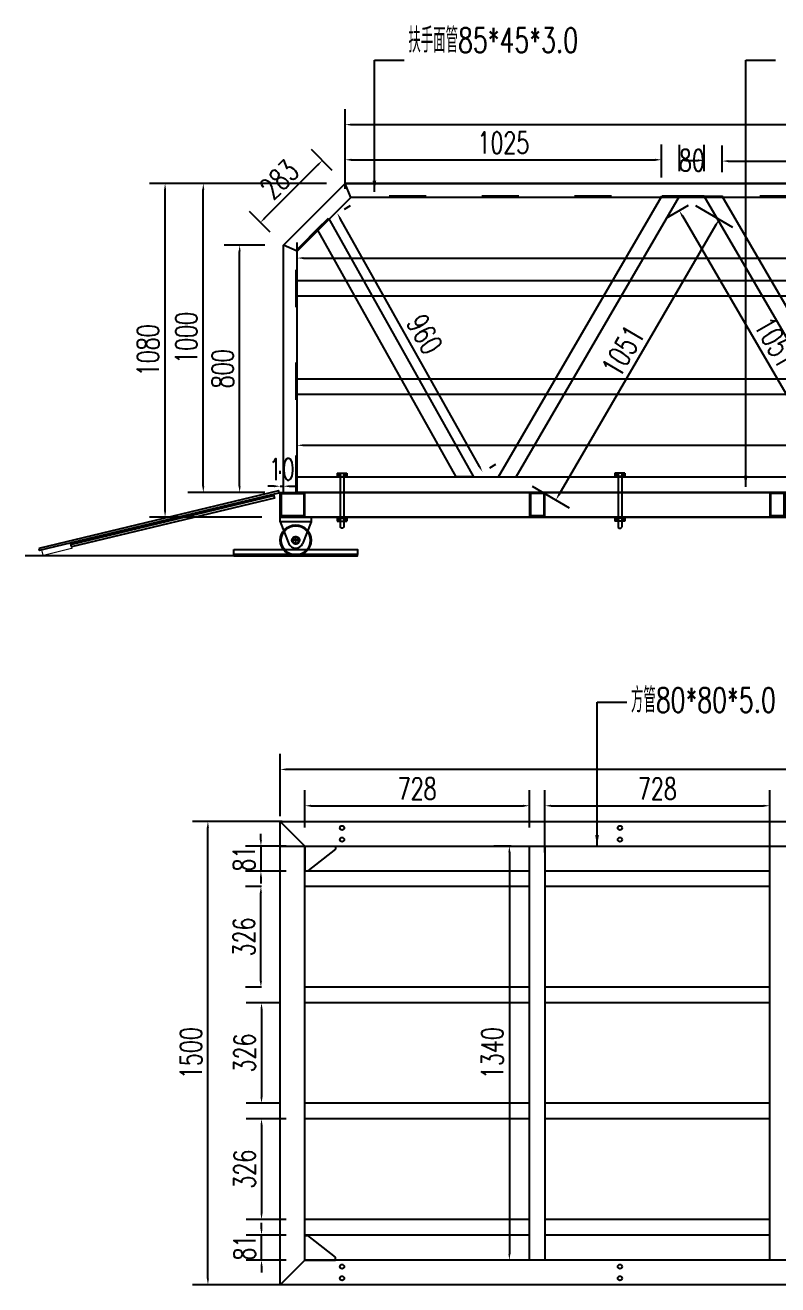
# Model space of a CAD drawing. Header units: millimetres. Extents: x -1612139 to -1305911, y 1242553 to 1536160.
# Drawn here: x -1552195 to -1549757, y 1244720 to 1248797 of the extents above; entities that cross this region are included whole.
import ezdxf

# ---------------------------------------------------------------- set-up
doc = ezdxf.new("R2010")
doc.units = ezdxf.units.MM
doc.header["$LTSCALE"] = 10
doc.linetypes.add('ACAD_ISO03W100', pattern=[30, 12, -18])
doc.linetypes.add('CENTER2', pattern=[28.575, 19.05, -3.175, 3.175, -3.175])
doc.layers.get('0').update_dxf_attribs({"linetype": 'CONTINUOUS'})
doc.layers.get('DEFPOINTS').update_dxf_attribs({"linetype": 'CONTINUOUS'})
doc.styles.add('AIRAL', font='arial.ttf')
doc.styles.add('STANDARD_T3', font='simplex.shx', dxfattribs={"width": 0.7, "bigfont": 'gbcbig.shx'})
doc.dimstyles.new('03', dxfattribs={"dimscale": 30, "dimtxt": 2.5, "dimasz": 1.2, "dimexe": 1, "dimexo": 1.5, "dimgap": 0.5, "dimtad": 1, "dimdec": 0, "dimzin": 1, "dimdsep": 46, "dimtxsty": 'AIRAL', "dimcen": 1.5, "dimclrd": 256, "dimclre": 256, "dimclrt": 7, "dimadec": 0, "dimazin": 0, "dimtfac": 1, "dimtdec": 0, "dimtix": 1, "dimtmove": 0, "dimatfit": 0, "dimfxl": 1.25, "dimfxlon": 1, "dimlwd": -1, "dimlwe": -1, "dimarcsym": 0})
doc.dimstyles.new('W&&20', dxfattribs={"dimtxt": 70, "dimasz": 20, "dimexe": 50, "dimexo": 60, "dimgap": 20, "dimtad": 1, "dimdec": 0, "dimzin": 0, "dimdsep": 46, "dimtxsty": 'STANDARD_T3', "dimcen": 0.09, "dimclrd": 1, "dimclre": 1, "dimclrt": 7, "dimazin": 2, "dimtfac": 1, "dimtdec": 0, "dimtix": 1, "dimtmove": 2, "dimatfit": 3, "dimfxl": 100, "dimtolj": 1, "dimtzin": 0, "dimarcsym": 0})

# ---------------------------------------------------------------- blocks, each defined once
blk = doc.blocks.new('*D47')
at = {"color": 1, "lineweight": -2, "transparency": 16777216}
for p, q in [((-1551362.1, 1246219.8), (-1551652.9, 1246219.8)), ((-1551602.9, 1244739.8), (-1551602.9, 1246199.8)), ((-1551362.1, 1244719.8), (-1551652.9, 1244719.8))]:
    blk.add_line(p, q, dxfattribs=at)
at = {"color": 1, "transparency": 16777216}
for points in [[(-1551606.3, 1246199.8), (-1551599.6, 1246199.8), (-1551602.9, 1246219.8)], [(-1551606.3, 1244739.8), (-1551599.6, 1244739.8), (-1551602.9, 1244719.8)]]:
    blk.add_solid(points, dxfattribs=at)
at = {"layer": 'DEFPOINTS', "color": 0, "transparency": 16777216}
for p in [(-1551602.9, 1246219.8), (-1551302.1, 1246219.8), (-1551302.1, 1244719.8)]:
    blk.add_point(p, dxfattribs=at)
at = {"color": 7, "transparency": 16777216, "insert": (-1551657.9, 1245469.8), "char_height": 70, "attachment_point": 5, "rotation": 90, "style": 'STANDARD_T3'}
blk.add_mtext('\\A1;1500', dxfattribs=at)
blk = doc.blocks.new('*D48')
at = {"color": 1, "lineweight": -2, "transparency": 16777216}
for p, q in [((-1551369.2, 1246236.9), (-1551369.2, 1246437.9)), ((-1547369.2, 1246236.9), (-1547369.2, 1246437.9)), ((-1547389.2, 1246387.9), (-1551349.2, 1246387.9))]:
    blk.add_line(p, q, dxfattribs=at)
at = {"color": 1, "transparency": 16777216}
for points in [[(-1551349.2, 1246391.2), (-1551349.2, 1246384.6), (-1551369.2, 1246387.9)], [(-1547389.2, 1246391.2), (-1547389.2, 1246384.6), (-1547369.2, 1246387.9)]]:
    blk.add_solid(points, dxfattribs=at)
at = {"layer": 'DEFPOINTS', "color": 0, "transparency": 16777216}
for p in [(-1551369.2, 1246387.9), (-1551369.2, 1246176.9), (-1547369.2, 1246176.9)]:
    blk.add_point(p, dxfattribs=at)
at = {"color": 7, "transparency": 16777216, "insert": (-1549369.2, 1246442.9), "char_height": 70, "attachment_point": 5, "style": 'STANDARD_T3'}
blk.add_mtext('\\A1;4000', dxfattribs=at)
blk = doc.blocks.new('滚轮支架 -left')
at = {"color": 3, "linetype": 'CENTER2'}
for p, q in [((0, 85), (0, 55)), ((-15, 70), (15, 70))]:
    blk.add_line(p, q, dxfattribs=at)
for p, q in [((-50, 10), (-22.4, 81)), ((50, 10), (22.4, 81))]:
    blk.add_line(p, q)
blk.add_lwpolyline([(-50, 10), (50, 10), (50, -5), (-50, -5)], close=True)
blk.add_circle((0, 70), 11)
blk.add_arc((0, 70), 25, 26.1956, 153.8044)
blk = doc.blocks.new('滚轮')
for radius in [50, 47, 12.2, 10.3]:
    blk.add_circle((0, 0), radius)
blk = doc.blocks.new('*D73')
at = {"color": 1, "lineweight": -2, "transparency": 16777216}
for p, q in [((-1551418.5, 1248084.5), (-1551550.2, 1248084.5)), ((-1551500.2, 1247304.5), (-1551500.2, 1248064.5)), ((-1551418.5, 1247284.5), (-1551550.2, 1247284.5))]:
    blk.add_line(p, q, dxfattribs=at)
at = {"color": 1, "transparency": 16777216}
for points in [[(-1551503.5, 1248064.5), (-1551496.8, 1248064.5), (-1551500.2, 1248084.5)], [(-1551503.5, 1247304.5), (-1551496.8, 1247304.5), (-1551500.2, 1247284.5)]]:
    blk.add_solid(points, dxfattribs=at)
at = {"layer": 'DEFPOINTS', "color": 0, "transparency": 16777216}
for p in [(-1551500.2, 1248084.5), (-1551358.5, 1248084.5), (-1551358.5, 1247284.5)]:
    blk.add_point(p, dxfattribs=at)
at = {"color": 7, "transparency": 16777216, "insert": (-1551555.2, 1247684.5), "char_height": 70, "attachment_point": 5, "rotation": 90, "style": 'STANDARD_T3'}
blk.add_mtext('\\A1;800', dxfattribs=at)
blk = doc.blocks.new('*D74')
at = {"color": 1, "lineweight": -2, "transparency": 16777216}
for p, q in [((-1551200.9, 1248326.9), (-1551267.9, 1248393.9)), ((-1551418.4, 1248172.7), (-1551246.7, 1248344.4)), ((-1551400.9, 1248126.9), (-1551467.9, 1248193.9))]:
    blk.add_line(p, q, dxfattribs=at)
at = {"color": 1, "transparency": 16777216}
for points in [[(-1551249.1, 1248346.8), (-1551244.4, 1248342.1), (-1551232.6, 1248358.6)], [(-1551420.8, 1248175.1), (-1551416.1, 1248170.3), (-1551432.6, 1248158.6)]]:
    blk.add_solid(points, dxfattribs=at)
at = {"layer": 'DEFPOINTS', "color": 0, "transparency": 16777216}
for p in [(-1551232.6, 1248358.6), (-1551158.5, 1248284.5), (-1551358.5, 1248084.5)]:
    blk.add_point(p, dxfattribs=at)
at = {"color": 7, "transparency": 16777216, "insert": (-1551371.5, 1248297.4), "char_height": 70, "attachment_point": 5, "rotation": 45, "style": 'STANDARD_T3'}
blk.add_mtext('\\A1;283', dxfattribs=at)
blk = doc.blocks.new('*D49')
at = {"color": 1, "lineweight": -2, "transparency": 16777216}
for p, q in [((-1551158.5, 1248266.7), (-1551158.5, 1248524.9)), ((-1547578.5, 1248266.7), (-1547578.5, 1248524.9)), ((-1551138.5, 1248474.9), (-1547598.5, 1248474.9))]:
    blk.add_line(p, q, dxfattribs=at)
at = {"color": 1, "transparency": 16777216}
for points in [[(-1551138.5, 1248478.2), (-1551138.5, 1248471.5), (-1551158.5, 1248474.9)], [(-1547598.5, 1248478.2), (-1547598.5, 1248471.5), (-1547578.5, 1248474.9)]]:
    blk.add_solid(points, dxfattribs=at)
at = {"layer": 'DEFPOINTS', "color": 0, "transparency": 16777216}
for p in [(-1547578.5, 1248474.9), (-1551158.5, 1248206.7), (-1547578.5, 1248206.7)]:
    blk.add_point(p, dxfattribs=at)
at = {"color": 7, "transparency": 16777216, "insert": (-1549368.5, 1248529.9), "char_height": 70, "attachment_point": 5, "style": 'STANDARD_T3'}
blk.add_mtext('\\A1;3580', dxfattribs=at)
blk = doc.blocks.new('*D50')
at = {"color": 1, "lineweight": -2, "transparency": 16777216}
for p, q in [((-1551289.2, 1246199.8), (-1551289.2, 1246320.3)), ((-1550561.2, 1246199.8), (-1550561.2, 1246320.3)), ((-1551269.2, 1246270.3), (-1550581.2, 1246270.3))]:
    blk.add_line(p, q, dxfattribs=at)
at = {"color": 1, "transparency": 16777216}
for points in [[(-1551269.2, 1246273.7), (-1551269.2, 1246267), (-1551289.2, 1246270.3)], [(-1550581.2, 1246273.7), (-1550581.2, 1246267), (-1550561.2, 1246270.3)]]:
    blk.add_solid(points, dxfattribs=at)
at = {"layer": 'DEFPOINTS', "color": 0, "transparency": 16777216}
for p in [(-1550561.2, 1246270.3), (-1551289.2, 1246139.8), (-1550561.2, 1246139.8)]:
    blk.add_point(p, dxfattribs=at)
at = {"color": 7, "transparency": 16777216, "insert": (-1550925.2, 1246325.3), "char_height": 70, "attachment_point": 5, "style": 'STANDARD_T3'}
blk.add_mtext('\\A1;728', dxfattribs=at)
blk = doc.blocks.new('*D51')
at = {"color": 1, "lineweight": -2, "transparency": 16777216}
for p, q in [((-1550511.2, 1246118.8), (-1550511.2, 1246320.3)), ((-1549783.2, 1246118.8), (-1549783.2, 1246320.3)), ((-1550491.2, 1246270.3), (-1549803.2, 1246270.3))]:
    blk.add_line(p, q, dxfattribs=at)
at = {"color": 1, "transparency": 16777216}
for points in [[(-1550491.2, 1246273.7), (-1550491.2, 1246267), (-1550511.2, 1246270.3)], [(-1549803.2, 1246273.7), (-1549803.2, 1246267), (-1549783.2, 1246270.3)]]:
    blk.add_solid(points, dxfattribs=at)
at = {"layer": 'DEFPOINTS', "color": 0, "transparency": 16777216}
for p in [(-1549783.2, 1246270.3), (-1550511.2, 1246058.8), (-1549783.2, 1246058.8)]:
    blk.add_point(p, dxfattribs=at)
at = {"color": 7, "transparency": 16777216, "insert": (-1550147.2, 1246325.3), "char_height": 70, "attachment_point": 5, "style": 'STANDARD_T3'}
blk.add_mtext('\\A1;728', dxfattribs=at)
blk = doc.blocks.new('*D55')
at = {"color": 1, "lineweight": -2, "transparency": 16777216}
for p, q in [((-1551368.3, 1245632.8), (-1551479.3, 1245632.8)), ((-1551429.3, 1245612.8), (-1551429.3, 1245327.2)), ((-1551369.7, 1245307.2), (-1551479.3, 1245307.2))]:
    blk.add_line(p, q, dxfattribs=at)
at = {"color": 1, "transparency": 16777216}
for points in [[(-1551432.6, 1245612.8), (-1551426, 1245612.8), (-1551429.3, 1245632.8)], [(-1551432.6, 1245327.2), (-1551426, 1245327.2), (-1551429.3, 1245307.2)]]:
    blk.add_solid(points, dxfattribs=at)
at = {"layer": 'DEFPOINTS', "color": 0, "transparency": 16777216}
for p in [(-1551308.3, 1245632.8), (-1551429.3, 1245307.2), (-1551309.7, 1245307.2)]:
    blk.add_point(p, dxfattribs=at)
at = {"color": 7, "transparency": 16777216, "insert": (-1551484.3, 1245470), "char_height": 70, "attachment_point": 5, "rotation": 90, "style": 'STANDARD_T3'}
blk.add_mtext('\\A1;326', dxfattribs=at)
blk = doc.blocks.new('*D56')
at = {"color": 1, "lineweight": -2, "transparency": 16777216}
for p, q in [((-1551349.2, 1245257.2), (-1551479.3, 1245257.2)), ((-1551429.3, 1245237.2), (-1551429.3, 1244950.8)), ((-1551349.2, 1244930.8), (-1551479.3, 1244930.8))]:
    blk.add_line(p, q, dxfattribs=at)
at = {"color": 1, "transparency": 16777216}
for points in [[(-1551432.6, 1245237.2), (-1551426, 1245237.2), (-1551429.3, 1245257.2)], [(-1551432.6, 1244950.8), (-1551426, 1244950.8), (-1551429.3, 1244930.8)]]:
    blk.add_solid(points, dxfattribs=at)
at = {"layer": 'DEFPOINTS', "color": 0, "transparency": 16777216}
for p in [(-1551289.2, 1245257.2), (-1551429.3, 1244930.8), (-1551289.2, 1244930.8)]:
    blk.add_point(p, dxfattribs=at)
at = {"color": 7, "transparency": 16777216, "insert": (-1551484.3, 1245094), "char_height": 70, "attachment_point": 5, "rotation": 90, "style": 'STANDARD_T3'}
blk.add_mtext('\\A1;326', dxfattribs=at)
blk = doc.blocks.new('*D57')
at = {"color": 1, "lineweight": -2, "transparency": 16777216}
for p, q in [((-1551429.2, 1246008.8), (-1551481.3, 1246008.8)), ((-1551431.3, 1245702.8), (-1551431.3, 1245988.8)), ((-1551429.2, 1245682.8), (-1551481.3, 1245682.8))]:
    blk.add_line(p, q, dxfattribs=at)
at = {"color": 1, "transparency": 16777216}
for points in [[(-1551434.6, 1245988.8), (-1551427.9, 1245988.8), (-1551431.3, 1246008.8)], [(-1551434.6, 1245702.8), (-1551427.9, 1245702.8), (-1551431.3, 1245682.8)]]:
    blk.add_solid(points, dxfattribs=at)
at = {"layer": 'DEFPOINTS', "color": 0, "transparency": 16777216}
for p in [(-1551431.3, 1246008.8), (-1551369.2, 1246008.8), (-1551369.2, 1245682.8)]:
    blk.add_point(p, dxfattribs=at)
at = {"color": 7, "transparency": 16777216, "insert": (-1551486.3, 1245845.8), "char_height": 70, "attachment_point": 5, "rotation": 90, "style": 'STANDARD_T3'}
blk.add_mtext('\\A1;326', dxfattribs=at)
blk = doc.blocks.new('*D76')
at = {"color": 1, "lineweight": -2, "transparency": 16777216}
for p, q in [((-1551218.5, 1248284.5), (-1551791.6, 1248284.5)), ((-1551741.6, 1247224.5), (-1551741.6, 1248264.5)), ((-1551428.5, 1247204.5), (-1551791.6, 1247204.5))]:
    blk.add_line(p, q, dxfattribs=at)
at = {"color": 1, "transparency": 16777216}
for points in [[(-1551744.9, 1248264.5), (-1551738.3, 1248264.5), (-1551741.6, 1248284.5)], [(-1551744.9, 1247224.5), (-1551738.3, 1247224.5), (-1551741.6, 1247204.5)]]:
    blk.add_solid(points, dxfattribs=at)
at = {"layer": 'DEFPOINTS', "color": 0, "transparency": 16777216}
for p in [(-1551741.6, 1248284.5), (-1551158.5, 1248284.5), (-1551368.5, 1247204.5)]:
    blk.add_point(p, dxfattribs=at)
at = {"color": 7, "transparency": 16777216, "insert": (-1551796.6, 1247744.5), "char_height": 70, "attachment_point": 5, "rotation": 90, "style": 'STANDARD_T3'}
blk.add_mtext('\\A1;1080', dxfattribs=at)
blk = doc.blocks.new('*D77')
at = {"color": 1, "lineweight": -2, "transparency": 16777216}
for p, q in [((-1551368.5, 1247344.5), (-1551368.5, 1247354.6)), ((-1551358.5, 1247344.5), (-1551358.5, 1247354.6)), ((-1551388.5, 1247304.6), (-1551408.5, 1247304.6)), ((-1551368.5, 1247304.6), (-1551358.5, 1247304.6)), ((-1551338.5, 1247304.6), (-1551318.5, 1247304.6))]:
    blk.add_line(p, q, dxfattribs=at)
at = {"color": 1, "transparency": 16777216}
for points in [[(-1551388.5, 1247307.9), (-1551388.5, 1247301.2), (-1551368.5, 1247304.6)], [(-1551338.5, 1247307.9), (-1551338.5, 1247301.2), (-1551358.5, 1247304.6)]]:
    blk.add_solid(points, dxfattribs=at)
at = {"layer": 'DEFPOINTS', "color": 0, "transparency": 16777216}
for p in [(-1551358.5, 1247304.6), (-1551368.5, 1247284.5), (-1551358.5, 1247284.5)]:
    blk.add_point(p, dxfattribs=at)
at = {"color": 7, "transparency": 16777216, "insert": (-1551363.5, 1247359.6), "char_height": 70, "attachment_point": 5, "style": 'STANDARD_T3'}
blk.add_mtext('\\A1;10', dxfattribs=at)
blk = doc.blocks.new('*D58')
at = {"color": 1, "lineweight": -2, "transparency": 16777216}
for p, q in [((-1551429.3, 1244900.8), (-1551429.3, 1244920.8)), ((-1551349.2, 1244880.8), (-1551479.3, 1244880.8)), ((-1551429.3, 1244799.8), (-1551429.3, 1244880.8)), ((-1551349.2, 1244799.8), (-1551479.3, 1244799.8)), ((-1551429.3, 1244779.8), (-1551429.3, 1244759.8))]:
    blk.add_line(p, q, dxfattribs=at)
at = {"color": 1, "transparency": 16777216}
for points in [[(-1551432.6, 1244900.8), (-1551426, 1244900.8), (-1551429.3, 1244880.8)], [(-1551432.6, 1244779.8), (-1551426, 1244779.8), (-1551429.3, 1244799.8)]]:
    blk.add_solid(points, dxfattribs=at)
at = {"layer": 'DEFPOINTS', "color": 0, "transparency": 16777216}
for p in [(-1551429.3, 1244880.8), (-1551289.2, 1244880.8), (-1551289.2, 1244799.8)]:
    blk.add_point(p, dxfattribs=at)
at = {"color": 7, "transparency": 16777216, "insert": (-1551484.3, 1244840.3), "char_height": 70, "attachment_point": 5, "rotation": 90, "style": 'STANDARD_T3'}
blk.add_mtext('\\A1;81', dxfattribs=at)
blk = doc.blocks.new('*D82')
at = {"color": 1, "lineweight": -2, "transparency": 16777216}
for p, q in [((-1551431.3, 1246159.8), (-1551431.3, 1246179.8)), ((-1551349.2, 1246139.8), (-1551481.3, 1246139.8)), ((-1551431.3, 1246139.8), (-1551431.3, 1246058.8)), ((-1551349.2, 1246058.8), (-1551481.3, 1246058.8)), ((-1551431.3, 1246038.8), (-1551431.3, 1246018.8))]:
    blk.add_line(p, q, dxfattribs=at)
at = {"color": 1, "transparency": 16777216}
for points in [[(-1551434.6, 1246159.8), (-1551427.9, 1246159.8), (-1551431.3, 1246139.8)], [(-1551434.6, 1246038.8), (-1551427.9, 1246038.8), (-1551431.3, 1246058.8)]]:
    blk.add_solid(points, dxfattribs=at)
at = {"layer": 'DEFPOINTS', "color": 0, "transparency": 16777216}
for p in [(-1551289.2, 1246139.8), (-1551431.3, 1246058.8), (-1551289.2, 1246058.8)]:
    blk.add_point(p, dxfattribs=at)
at = {"color": 7, "transparency": 16777216, "insert": (-1551486.3, 1246099.3), "char_height": 70, "attachment_point": 5, "rotation": 90, "style": 'STANDARD_T3'}
blk.add_mtext('\\A1;81', dxfattribs=at)
blk = doc.blocks.new('*D83')
at = {"color": 1, "lineweight": -2, "transparency": 16777216}
for p, q in [((-1551218.5, 1248284.5), (-1551667.8, 1248284.5)), ((-1551617.8, 1247304.5), (-1551617.8, 1248264.5)), ((-1551418.5, 1247284.5), (-1551667.8, 1247284.5))]:
    blk.add_line(p, q, dxfattribs=at)
at = {"color": 1, "transparency": 16777216}
for points in [[(-1551621.2, 1248264.5), (-1551614.5, 1248264.5), (-1551617.8, 1248284.5)], [(-1551621.2, 1247304.5), (-1551614.5, 1247304.5), (-1551617.8, 1247284.5)]]:
    blk.add_solid(points, dxfattribs=at)
at = {"layer": 'DEFPOINTS', "color": 0, "transparency": 16777216}
for p in [(-1551617.8, 1248284.5), (-1551158.5, 1248284.5), (-1551358.5, 1247284.5)]:
    blk.add_point(p, dxfattribs=at)
at = {"color": 7, "transparency": 16777216, "insert": (-1551672.8, 1247784.5), "char_height": 70, "attachment_point": 5, "rotation": 90, "style": 'STANDARD_T3'}
blk.add_mtext('\\A1;1000', dxfattribs=at)
blk = doc.blocks.new('55844')
at = {"color": 2}
for p, q in [((114069.8, -79191), (114598.8, -78282.4)), ((114127.6, -79191), (114656.6, -78282.4)), ((114656.6, -78282.4), (114598.8, -78282.4)), ((114069.8, -79191), (114127.6, -79191))]:
    blk.add_line(p, q, dxfattribs=at)
blk = doc.blocks.new('*D88')
at = {"color": 1, "lineweight": -2, "transparency": 16777216}
for p, q in [((-1551313.5, 1247394.9), (-1551313.5, 1247487)), ((-1547423.5, 1247394.9), (-1547423.5, 1247487)), ((-1551293.5, 1247437), (-1547443.5, 1247437))]:
    blk.add_line(p, q, dxfattribs=at)
at = {"color": 1, "transparency": 16777216}
for points in [[(-1551293.5, 1247440.3), (-1551293.5, 1247433.7), (-1551313.5, 1247437)], [(-1547443.5, 1247440.3), (-1547443.5, 1247433.7), (-1547423.5, 1247437)]]:
    blk.add_solid(points, dxfattribs=at)
at = {"layer": 'DEFPOINTS', "color": 0, "transparency": 16777216}
for p in [(-1547423.5, 1247437), (-1551313.5, 1247334.9), (-1547423.5, 1247334.9)]:
    blk.add_point(p, dxfattribs=at)
at = {"color": 7, "transparency": 16777216, "insert": (-1549368.5, 1247492), "char_height": 70, "attachment_point": 5, "style": 'STANDARD_T3'}
blk.add_mtext('\\A1;3890', dxfattribs=at)
blk = doc.blocks.new('*D89')
at = {"color": 1, "lineweight": -2, "transparency": 16777216}
for p, q in [((-1551160.4, 1248201.6), (-1551140.6, 1248212.8)), ((-1550723.5, 1247368.4), (-1551174.4, 1248170.8)), ((-1550689.9, 1247364.3), (-1550670.1, 1247375.5))]:
    blk.add_line(p, q, dxfattribs=at)
at = {"color": 1, "transparency": 16777216}
for points in [[(-1551171.5, 1248172.5), (-1551177.3, 1248169.2), (-1551184.2, 1248188.3)], [(-1550720.6, 1247370), (-1550726.4, 1247366.8), (-1550713.7, 1247351)]]:
    blk.add_solid(points, dxfattribs=at)
at = {"layer": 'DEFPOINTS', "color": 0, "transparency": 16777216}
for p in [(-1551212.7, 1248172.2), (-1551184.2, 1248188.3), (-1550742.2, 1247334.9)]:
    blk.add_point(p, dxfattribs=at)
at = {"color": 7, "transparency": 16777216, "insert": (-1550901, 1247796.6), "char_height": 70, "attachment_point": 5, "rotation": 299.332, "style": 'STANDARD_T3'}
blk.add_mtext('\\A1;960', dxfattribs=at)
blk = doc.blocks.new('*D90')
at = {"color": 1, "lineweight": -2, "transparency": 16777216}
for p, q in [((-1550023.6, 1248213.3), (-1549903.6, 1248143.5)), ((-1550465.7, 1247277.3), (-1549956.9, 1248151.3)), ((-1550552.5, 1247304.7), (-1550432.6, 1247234.9))]:
    blk.add_line(p, q, dxfattribs=at)
at = {"color": 1, "transparency": 16777216}
for points in [[(-1549959.8, 1248153), (-1549954, 1248149.6), (-1549946.8, 1248168.6)], [(-1550468.6, 1247279), (-1550462.9, 1247275.7), (-1550475.8, 1247260.1)]]:
    blk.add_solid(points, dxfattribs=at)
at = {"layer": 'DEFPOINTS', "color": 0, "transparency": 16777216}
for p in [(-1550075.4, 1248243.5), (-1549946.8, 1248168.6), (-1550604.4, 1247334.9)]:
    blk.add_point(p, dxfattribs=at)
at = {"color": 7, "transparency": 16777216, "insert": (-1550258.8, 1247742), "char_height": 70, "attachment_point": 5, "rotation": 59.791, "style": 'STANDARD_T3'}
blk.add_mtext('\\A1;1051', dxfattribs=at)
blk = doc.blocks.new('*D91')
at = {"color": 1, "lineweight": -2, "transparency": 16777216}
for p, q in [((-1551158.5, 1248344.5), (-1551158.5, 1248411.1)), ((-1550133.3, 1248303.5), (-1550133.3, 1248411.1)), ((-1551138.5, 1248361.1), (-1550153.3, 1248361.1))]:
    blk.add_line(p, q, dxfattribs=at)
at = {"color": 1, "transparency": 16777216}
for points in [[(-1551138.5, 1248364.5), (-1551138.5, 1248357.8), (-1551158.5, 1248361.1)], [(-1550153.3, 1248364.5), (-1550153.3, 1248357.8), (-1550133.3, 1248361.1)]]:
    blk.add_solid(points, dxfattribs=at)
at = {"layer": 'DEFPOINTS', "color": 0, "transparency": 16777216}
for p in [(-1550133.3, 1248361.1), (-1551158.5, 1248284.5), (-1550133.3, 1248243.5)]:
    blk.add_point(p, dxfattribs=at)
at = {"color": 7, "transparency": 16777216, "insert": (-1550645.9, 1248416.1), "char_height": 70, "attachment_point": 5, "style": 'STANDARD_T3'}
blk.add_mtext('\\A1;1025', dxfattribs=at)
blk = doc.blocks.new('*D62')
at = {"color": 1, "lineweight": -2, "transparency": 16777216}
for p, q in [((-1550075.4, 1248323.8), (-1550075.4, 1248409.2)), ((-1549995.4, 1248323.8), (-1549995.4, 1248409.2)), ((-1550055.4, 1248359.2), (-1550015.4, 1248359.2))]:
    blk.add_line(p, q, dxfattribs=at)
at = {"color": 1, "transparency": 16777216}
for points in [[(-1550055.4, 1248362.5), (-1550055.4, 1248355.8), (-1550075.4, 1248359.2)], [(-1550015.4, 1248362.5), (-1550015.4, 1248355.8), (-1549995.4, 1248359.2)]]:
    blk.add_solid(points, dxfattribs=at)
at = {"layer": 'DEFPOINTS', "color": 0, "transparency": 16777216}
for p in [(-1549995.4, 1248359.2), (-1550075.4, 1248263.8), (-1549995.4, 1248263.8)]:
    blk.add_point(p, dxfattribs=at)
at = {"color": 7, "transparency": 16777216, "insert": (-1550035.4, 1248359.2), "char_height": 70, "attachment_point": 5, "style": 'STANDARD_T3'}
blk.add_mtext('\\A1;80', dxfattribs=at)
blk = doc.blocks.new('*D63')
at = {"color": 1, "lineweight": -2, "transparency": 16777216}
for p, q in [((-1549937.5, 1248321), (-1549937.5, 1248406.9)), ((-1548799.6, 1248321), (-1548799.6, 1248406.9)), ((-1549917.5, 1248356.9), (-1548819.6, 1248356.9))]:
    blk.add_line(p, q, dxfattribs=at)
at = {"color": 1, "transparency": 16777216}
for points in [[(-1549917.5, 1248360.3), (-1549917.5, 1248353.6), (-1549937.5, 1248356.9)], [(-1548819.6, 1248360.3), (-1548819.6, 1248353.6), (-1548799.6, 1248356.9)]]:
    blk.add_solid(points, dxfattribs=at)
at = {"layer": 'DEFPOINTS', "color": 0, "transparency": 16777216}
for p in [(-1548799.6, 1248356.9), (-1549937.5, 1248261), (-1548799.6, 1248261)]:
    blk.add_point(p, dxfattribs=at)
at = {"color": 7, "transparency": 16777216, "insert": (-1549368.6, 1248411.9), "char_height": 70, "attachment_point": 5, "style": 'STANDARD_T3'}
blk.add_mtext('\\A1;1138', dxfattribs=at)
blk = doc.blocks.new('560')
at = {"color": 0}
for p, q in [((113415.8, -81726.1), (113415.8, -81646.1)), ((113415.8, -81646.1), (113425.8, -81646.1)), ((113515.8, -81716.1), (113425.8, -81646.1)), ((113415.8, -81726.1), (113515.8, -81726.1)), ((113515.8, -81726.1), (113515.8, -81716.1))]:
    blk.add_line(p, q, dxfattribs=at)
blk = doc.blocks.new('220')
at = {"color": 7}
for points in [[(114346.7, -77376.5), (114396.7, -77376.5), (114396.7, -77298.5), (114346.7, -77298.5)], [(114349.7, -77373.5), (114393.7, -77373.5), (114393.7, -77301.5), (114349.7, -77301.5)]]:
    blk.add_lwpolyline(points, close=True, dxfattribs=at)
blk = doc.blocks.new('*D93')
at = {"color": 1, "lineweight": -2, "transparency": 16777216}
for p, q in [((-1550047.3, 1248213.3), (-1550119.4, 1248171.3)), ((-1550066.1, 1248179.2), (-1549557.3, 1247305.2)), ((-1549518.3, 1247304.7), (-1549590.4, 1247262.7))]:
    blk.add_line(p, q, dxfattribs=at)
at = {"color": 1, "transparency": 16777216}
for points in [[(-1550063.2, 1248180.8), (-1550069, 1248177.5), (-1550076.2, 1248196.4)], [(-1549554.4, 1247306.9), (-1549560.1, 1247303.5), (-1549547.2, 1247287.9)]]:
    blk.add_solid(points, dxfattribs=at)
at = {"layer": 'DEFPOINTS', "color": 0, "transparency": 16777216}
for p in [(-1549995.4, 1248243.5), (-1549466.4, 1247334.9), (-1549547.2, 1247287.9)]:
    blk.add_point(p, dxfattribs=at)
at = {"color": 7, "transparency": 16777216, "insert": (-1549764.1, 1247769.8), "char_height": 70, "attachment_point": 5, "rotation": 300.209, "style": 'STANDARD_T3'}
blk.add_mtext('\\A1;1051', dxfattribs=at)
blk = doc.blocks.new('*D97')
at = {"color": 1, "lineweight": -2, "transparency": 16777216}
for p, q in [((-1551313.5, 1248030.5), (-1551313.5, 1248093)), ((-1547423.5, 1248030.5), (-1547423.5, 1248093)), ((-1551293.5, 1248043), (-1547443.5, 1248043))]:
    blk.add_line(p, q, dxfattribs=at)
at = {"color": 1, "transparency": 16777216}
for points in [[(-1551293.5, 1248046.3), (-1551293.5, 1248039.7), (-1551313.5, 1248043)], [(-1547443.5, 1248046.3), (-1547443.5, 1248039.7), (-1547423.5, 1248043)]]:
    blk.add_solid(points, dxfattribs=at)
at = {"layer": 'DEFPOINTS', "color": 0, "transparency": 16777216}
for p in [(-1547423.5, 1248043), (-1551313.5, 1247970.5), (-1547423.5, 1247970.5)]:
    blk.add_point(p, dxfattribs=at)
at = {"color": 7, "transparency": 16777216, "insert": (-1549368.5, 1248098), "char_height": 70, "attachment_point": 5, "style": 'STANDARD_T3'}
blk.add_mtext('\\A1;3890', dxfattribs=at)
blk = doc.blocks.new('*D98')
at = {"color": 1, "lineweight": -2, "transparency": 16777216}
for p, q in [((-1550621.2, 1246139.8), (-1550676.5, 1246139.8)), ((-1550626.5, 1246119.8), (-1550626.5, 1244819.8)), ((-1550621.2, 1244799.8), (-1550676.5, 1244799.8))]:
    blk.add_line(p, q, dxfattribs=at)
at = {"color": 1, "transparency": 16777216}
for points in [[(-1550629.8, 1246119.8), (-1550623.1, 1246119.8), (-1550626.5, 1246139.8)], [(-1550629.8, 1244819.8), (-1550623.1, 1244819.8), (-1550626.5, 1244799.8)]]:
    blk.add_solid(points, dxfattribs=at)
at = {"layer": 'DEFPOINTS', "color": 0, "transparency": 16777216}
for p in [(-1550561.2, 1246139.8), (-1550626.5, 1244799.8), (-1550561.2, 1244799.8)]:
    blk.add_point(p, dxfattribs=at)
at = {"color": 7, "transparency": 16777216, "insert": (-1550681.5, 1245469.8), "char_height": 70, "attachment_point": 5, "rotation": 90, "style": 'STANDARD_T3'}
blk.add_mtext('\\A1;1340', dxfattribs=at)

msp = doc.modelspace()

# ---------------------------------------------------------------- linework, layer by layer
at = {"color": 3}
for p, q in [((-1551358.5, 1248084.5), (-1551158.5, 1248284.5)), ((-1551158.5, 1248284.5), (-1547578.5, 1248284.5)), ((-1547578.5, 1248284.5), (-1551158.5, 1248284.5)), ((-1551139.8, 1248239.5), (-1551158.5, 1248284.5)), ((-1551313.5, 1248065.8), (-1551139.8, 1248239.5)), ((-1547597.1, 1248239.5), (-1551139.8, 1248239.5)), ((-1551358.5, 1247284.5), (-1551358.5, 1248084.5)), ((-1551313.5, 1248065.8), (-1551358.5, 1248084.5)), ((-1551313.5, 1247284.5), (-1551313.5, 1248065.8)), ((-1551368.5, 1247284.5), (-1547368.5, 1247284.5)), ((-1551368.5, 1247204.5), (-1551368.5, 1247284.5)), ((-1551368.5, 1247204.5), (-1551368.5, 1247284.5)), ((-1551368.5, 1247204.5), (-1547368.5, 1247204.5)), ((-1551289.2, 1246139.8), (-1551369.2, 1246219.8)), ((-1551369.2, 1246219.8), (-1547369.2, 1246219.8)), ((-1551369.2, 1244719.8), (-1551369.2, 1246219.8)), ((-1551369.2, 1246139.8), (-1547449.2, 1246139.8)), ((-1551289.2, 1244799.8), (-1551289.2, 1246139.8)), ((-1551289.2, 1244799.8), (-1551369.2, 1244719.8)), ((-1547449.2, 1244799.8), (-1551289.2, 1244799.8)), ((-1547369.2, 1244719.8), (-1551369.2, 1244719.8))]:
    msp.add_line(p, q, dxfattribs=at)
at = {"color": 3, "linetype": 'ACAD_ISO03W100'}
for p, q in [((-1551316.3, 1248068.7), (-1551141.5, 1248243.5)), ((-1547595.5, 1248243.5), (-1551141.5, 1248243.5)), ((-1551317.5, 1247284.5), (-1551317.5, 1248066.7))]:
    msp.add_line(p, q, dxfattribs=at)
at = {"color": 2}
for p, q in [((-1551249.5, 1248135.5), (-1551212.7, 1248172.2)), ((-1551212.7, 1248172.2), (-1550742.2, 1247334.9)), ((-1551249.5, 1248135.5), (-1550799.6, 1247334.9)), ((-1550742.2, 1247334.9), (-1550799.6, 1247334.9))]:
    msp.add_line(p, q, dxfattribs=at)
at = {"color": 0}
for p, q in [((-1551313.5, 1247970.5), (-1547423.5, 1247970.5)), ((-1551313.5, 1247920.5), (-1547423.5, 1247920.5)), ((-1551313.5, 1247652.5), (-1547423.5, 1247652.5)), ((-1551313.5, 1247602.5), (-1547423.5, 1247602.5)), ((-1551318.5, 1247079.2), (-1552194.8, 1247079.2)), ((-1550561.2, 1244799.8), (-1550561.2, 1246139.8)), ((-1550511.2, 1246139.8), (-1550511.2, 1244799.8)), ((-1549783.2, 1244799.8), (-1549783.2, 1246139.8)), ((-1550561.2, 1246058.8), (-1551289.2, 1246058.8)), ((-1549783.2, 1246058.8), (-1550511.2, 1246058.8)), ((-1550561.2, 1246008.8), (-1551289.2, 1246008.8)), ((-1549783.2, 1246008.8), (-1550511.2, 1246008.8)), ((-1550561.2, 1245682.8), (-1551289.2, 1245682.8)), ((-1549783.2, 1245682.8), (-1550511.2, 1245682.8)), ((-1550561.2, 1245632.8), (-1551289.2, 1245632.8)), ((-1549783.2, 1245632.8), (-1550511.2, 1245632.8)), ((-1550561.2, 1245307.2), (-1551289.2, 1245307.2)), ((-1549783.2, 1245307.2), (-1550511.2, 1245307.2)), ((-1550561.2, 1245257.2), (-1551289.2, 1245257.2)), ((-1549783.2, 1245257.2), (-1550511.2, 1245257.2)), ((-1550561.2, 1244930.8), (-1551289.2, 1244930.8)), ((-1549783.2, 1244930.8), (-1550511.2, 1244930.8)), ((-1550561.2, 1244880.8), (-1551289.2, 1244880.8)), ((-1549783.2, 1244880.8), (-1550511.2, 1244880.8))]:
    msp.add_line(p, q, dxfattribs=at)
at = {"color": 1}
for p, q in [((-1551184.5, 1247346.5), (-1551184.5, 1247336.5)), ((-1551184.5, 1247346.5), (-1551152.5, 1247346.5)), ((-1551179.5, 1247346.5), (-1551179.5, 1247336.5)), ((-1551174.5, 1247346.5), (-1551174.5, 1247171.7)), ((-1551162.5, 1247346.5), (-1551162.5, 1247171.7)), ((-1551157.5, 1247346.5), (-1551157.5, 1247336.5)), ((-1551152.5, 1247346.5), (-1551152.5, 1247336.5)), ((-1550284.5, 1247346.5), (-1550284.5, 1247336.5)), ((-1550252.5, 1247346.5), (-1550284.5, 1247346.5)), ((-1550279.5, 1247346.5), (-1550279.5, 1247336.5)), ((-1550274.5, 1247346.5), (-1550274.5, 1247171.7)), ((-1550262.5, 1247346.5), (-1550262.5, 1247171.7)), ((-1550257.5, 1247346.5), (-1550257.5, 1247336.5)), ((-1550252.5, 1247346.5), (-1550252.5, 1247336.5)), ((-1551313.5, 1247334.9), (-1547423.5, 1247334.9)), ((-1551313.5, 1247284.5), (-1551313.5, 1247334.9)), ((-1551184.5, 1247336.5), (-1551152.5, 1247336.5)), ((-1551184.5, 1247334.5), (-1551152.5, 1247334.5)), ((-1550252.5, 1247336.5), (-1550284.5, 1247336.5)), ((-1550252.5, 1247334.5), (-1550284.5, 1247334.5)), ((-1551368.5, 1247284.5), (-1551368.5, 1247284.5)), ((-1551368.5, 1247284.5), (-1551368.5, 1247284.5)), ((-1547423.5, 1247284.5), (-1551313.5, 1247284.5)), ((-1551184.5, 1247201.3), (-1551184.5, 1247191.3)), ((-1551184.5, 1247201.3), (-1551152.5, 1247201.3)), ((-1551184.5, 1247191.3), (-1551152.5, 1247191.3)), ((-1551179.5, 1247201.3), (-1551179.5, 1247191.3)), ((-1551157.5, 1247201.3), (-1551157.5, 1247191.3)), ((-1551152.5, 1247201.3), (-1551152.5, 1247191.3)), ((-1550284.5, 1247201.3), (-1550284.5, 1247191.3)), ((-1550252.5, 1247201.3), (-1550284.5, 1247201.3)), ((-1550252.5, 1247191.3), (-1550284.5, 1247191.3)), ((-1550279.5, 1247201.3), (-1550279.5, 1247191.3)), ((-1550257.5, 1247201.3), (-1550257.5, 1247191.3)), ((-1550252.5, 1247201.3), (-1550252.5, 1247191.3)), ((-1551171.5, 1247168.7), (-1551174.5, 1247171.7)), ((-1551165.5, 1247168.7), (-1551171.5, 1247168.7)), ((-1551162.5, 1247171.7), (-1551165.5, 1247168.7)), ((-1550274.5, 1247171.7), (-1550271.5, 1247168.7)), ((-1550271.5, 1247168.7), (-1550265.5, 1247168.7)), ((-1550265.5, 1247168.7), (-1550262.5, 1247171.7))]:
    msp.add_line(p, q, dxfattribs=at)
at = {"color": 3, "lineweight": 5}
for p, q in [((-1551368.5, 1247204.5), (-1551368.5, 1247284.5)), ((-1551368.5, 1247224.5), (-1551368.5, 1247284.5)), ((-1551368.5, 1247224.5), (-1551368.5, 1247284.5)), ((-1551368.5, 1247204.5), (-1551368.5, 1247284.5)), ((-1551368.5, 1247224.5), (-1551368.5, 1247284.5)), ((-1551368.5, 1247224.5), (-1551368.5, 1247284.5)), ((-1551368.5, 1247204.5), (-1547368.5, 1247204.5)), ((-1551369.2, 1246219.8), (-1547369.2, 1246219.8)), ((-1551369.2, 1244719.8), (-1551369.2, 1246219.8)), ((-1547369.2, 1244719.8), (-1551369.2, 1244719.8))]:
    msp.add_line(p, q, dxfattribs=at)
msp.add_lwpolyline([(-1552150.6, 1247102.8), (-1552149.4, 1247098, 0.414214), (-1552148.2, 1247097.2), (-1551372.7, 1247283.4, 0.416514), (-1551372, 1247284.6), (-1551372.9, 1247288.5, 0.411917), (-1551374.1, 1247289.2)], format="xyb", close=True)
for points in [[(-1552048.1, 1247121.3), (-1551390.8, 1247279.1), (-1551387.7, 1247266.4), (-1552045.1, 1247108.6)], [(-1551518.5, 1247099.5), (-1551118.5, 1247099.5), (-1551118.5, 1247083.2), (-1551518.5, 1247083.2)], [(-1551518.5, 1247099.5), (-1551118.5, 1247099.5), (-1551118.5, 1247083.2), (-1551518.5, 1247083.2)], [(-1551518.5, 1247099.5), (-1551118.5, 1247099.5), (-1551118.5, 1247083.2), (-1551518.5, 1247083.2)], [(-1551518.5, 1247079.2), (-1551118.5, 1247079.2), (-1551118.5, 1247083.2), (-1551518.5, 1247083.2)], [(-1551518.5, 1247079.2), (-1551118.5, 1247079.2), (-1551118.5, 1247083.2), (-1551518.5, 1247083.2)], [(-1551518.5, 1247079.2), (-1551118.5, 1247079.2), (-1551118.5, 1247083.2), (-1551518.5, 1247083.2)]]:
    msp.add_lwpolyline(points, close=True)
msp.add_lwpolyline([(-1552046.9, 1247116.4), (-1551389.6, 1247274.2)])
at = {"color": 3}
for points in [[(-1551368.5, 1247284.5), (-1547368.5, 1247284.5), (-1547368.5, 1247204.5), (-1551368.5, 1247204.5)], [(-1551364.5, 1247280.5), (-1551292.5, 1247280.5), (-1551292.5, 1247208.5), (-1551364.5, 1247208.5)], [(-1551364.5, 1247280.5), (-1551292.5, 1247280.5), (-1551292.5, 1247208.5), (-1551364.5, 1247208.5)]]:
    msp.add_lwpolyline(points, close=True, dxfattribs=at)
at = {"color": 3, "lineweight": 5}
for points in [[(-1551368.5, 1247284.5), (-1551288.5, 1247284.5), (-1551288.5, 1247204.5), (-1551368.5, 1247204.5)], [(-1551364.5, 1247280.5), (-1551292.5, 1247280.5), (-1551292.5, 1247208.5), (-1551364.5, 1247208.5)], [(-1551364.5, 1247280.5), (-1551292.5, 1247280.5), (-1551292.5, 1247208.5), (-1551364.5, 1247208.5)]]:
    msp.add_lwpolyline(points, close=True, dxfattribs=at)
at = {"lineweight": 5}
msp.add_lwpolyline([(-1552048.1, 1247121.3), (-1552043.9, 1247103.7, -0.414214), (-1552044.6, 1247102.5), (-1552135, 1247080.8, -0.414214), (-1552136.2, 1247081.5), (-1552140.5, 1247099.1)], format="xyb", dxfattribs=at)
at = {"color": 0}
for centre in [(-1551168.5, 1246198.8), (-1550268.5, 1246198.8), (-1551168.5, 1246160.8), (-1550268.5, 1246160.8), (-1551168.5, 1244778.8), (-1550268.5, 1244778.8), (-1551168.5, 1244740.8), (-1550268.5, 1244740.8)]:
    msp.add_circle(centre, 7, dxfattribs=at)
msp.add_point((-1550268.5, 1247201.3), dxfattribs=at)

# ---------------------------------------------------------------- block references
msp.add_blockref('55844', (-1664732, 1326525.9), dxfattribs=at)
at = {"color": 0, "xscale": -1}
msp.add_blockref('55844', (-1435338.8, 1326525.9), dxfattribs=at)
at = {"color": 7}
for p in [(-1664907.9, 1324582.9), (-1664129.9, 1324582.9)]:
    msp.add_blockref('220', p, dxfattribs=at)
at = {"rotation": 180}
msp.add_blockref('滚轮支架 -left', (-1551318.5, 1247199.5), dxfattribs=at)
msp.add_blockref('滚轮支架 -left', (-1551318.5, 1247199.5), dxfattribs=at)
msp.add_blockref('滚轮支架 -left', (-1551318.5, 1247199.5), dxfattribs=at)
msp.add_blockref('滚轮支架 -left', (-1551318.5, 1247199.5), dxfattribs=at)
msp.add_blockref('滚轮支架 -left', (-1551318.5, 1247199.5), dxfattribs=at)
msp.add_blockref('滚轮支架 -left', (-1551318.5, 1247199.5), dxfattribs=at)
msp.add_blockref('滚轮', (-1551318.5, 1247129.5))
msp.add_blockref('滚轮', (-1551318.5, 1247129.5))
msp.add_blockref('滚轮', (-1551318.5, 1247129.5))
at = {"color": 2, "xscale": -1, "rotation": 180}
msp.add_blockref('560', (-1664705, 1164413.7), dxfattribs=at)
at = {"color": 2}
msp.add_blockref('560', (-1664705, 1326525.9), dxfattribs=at)

# ---------------------------------------------------------------- texts
at = {"color": 4, "char_height": 80, "width": 669.938, "attachment_point": 1, "style": 'STANDARD_T3'}
for s, insert in [('{\\C256;扶手面管85*45*3.0}', (-1550953.9, 1248788)), ('{\\C256;方管80*80*5.0}', (-1550232.8, 1246652.2))]:
    msp.add_mtext(s, dxfattribs=dict(at, insert=insert))

# ---------------------------------------------------------------- dimensions: what is measured, and where the dimension line sits
at = {"color": 0}
for base, p1, p2, picture, middle in [((-1547578.5, 1248474.9), (-1551158.5, 1248206.7), (-1547578.5, 1248206.7), '*D49', (-1549368.5, 1248529.9)), ((-1550133.3, 1248361.1), (-1551158.5, 1248284.5), (-1550133.3, 1248243.5), '*D91', (-1550645.9, 1248416.1)), ((-1548799.6, 1248356.9), (-1549937.5, 1248261), (-1548799.6, 1248261), '*D63', (-1549368.6, 1248411.9)), ((-1547423.5, 1247437), (-1551313.5, 1247334.9), (-1547423.5, 1247334.9), '*D88', (-1549368.5, 1247492)), ((-1551358.5, 1247304.6), (-1551368.5, 1247284.5), (-1551358.5, 1247284.5), '*D77', (-1551363.5, 1247359.6)), ((-1551369.2, 1246387.9), (-1547369.2, 1246176.9), (-1551369.2, 1246176.9), '*D48', (-1549369.2, 1246442.9)), ((-1550561.2, 1246270.3), (-1551289.2, 1246139.8), (-1550561.2, 1246139.8), '*D50', (-1550925.2, 1246325.3)), ((-1549783.2, 1246270.3), (-1550511.2, 1246058.8), (-1549783.2, 1246058.8), '*D51', (-1550147.2, 1246325.3))]:
    dim = msp.add_linear_dim(base=base, p1=p1, p2=p2, dimstyle='W&&20', dxfattribs=at)
    dim.commit()
    dim.dimension.update_dxf_attribs({"geometry": picture, "text_midpoint": middle})
dim = msp.add_linear_dim(base=(-1549995.4, 1248359.2), p1=(-1550075.4, 1248263.8), p2=(-1549995.4, 1248263.8), dimstyle='W&&20', dxfattribs=at)
dim.commit()
dim.dimension.update_dxf_attribs({"geometry": '*D62', "text_midpoint": (-1550035.4, 1248359.2), "dimtype": 160})
for p1, p2, distance, picture, middle in [((-1551358.5, 1248084.5), (-1551158.5, 1248284.5), 104.8, '*D74', (-1551371.5, 1248297.4)), ((-1550604.4, 1247334.9), (-1550075.4, 1248243.5), -148.8, '*D90', (-1550258.8, 1247742)), ((-1550742.2, 1247334.9), (-1551212.7, 1248172.2), -32.7, '*D89', (-1550901, 1247796.6))]:
    dim = msp.add_aligned_dim(p1=p1, p2=p2, distance=distance, dimstyle='W&&20', dxfattribs=at)
    dim.commit()
    dim.dimension.update_dxf_attribs({"geometry": picture, "text_midpoint": middle})
for base, p1, p2, picture, middle in [((-1551741.6, 1248284.5), (-1551368.5, 1247204.5), (-1551158.5, 1248284.5), '*D76', (-1551796.6, 1247744.5)), ((-1551617.8, 1248284.5), (-1551358.5, 1247284.5), (-1551158.5, 1248284.5), '*D83', (-1551672.8, 1247784.5)), ((-1551500.2, 1248084.5), (-1551358.5, 1247284.5), (-1551358.5, 1248084.5), '*D73', (-1551555.2, 1247684.5)), ((-1551602.9, 1246219.8), (-1551302.1, 1244719.8), (-1551302.1, 1246219.8), '*D47', (-1551657.9, 1245469.8)), ((-1551431.3, 1246058.8), (-1551289.2, 1246139.8), (-1551289.2, 1246058.8), '*D82', (-1551486.3, 1246099.3)), ((-1551431.3, 1246008.8), (-1551369.2, 1245682.8), (-1551369.2, 1246008.8), '*D57', (-1551486.3, 1245845.8)), ((-1551429.3, 1245307.2), (-1551308.3, 1245632.8), (-1551309.7, 1245307.2), '*D55', (-1551484.3, 1245470)), ((-1551429.3, 1244930.8), (-1551289.2, 1245257.2), (-1551289.2, 1244930.8), '*D56', (-1551484.3, 1245094)), ((-1551429.3, 1244880.8), (-1551289.2, 1244799.8), (-1551289.2, 1244880.8), '*D58', (-1551484.3, 1244840.3))]:
    dim = msp.add_linear_dim(base=base, p1=p1, p2=p2, angle=90, dimstyle='W&&20', dxfattribs=at)
    dim.commit()
    dim.dimension.update_dxf_attribs({"geometry": picture, "text_midpoint": middle})
for p1, p2, distance, picture, middle in [((-1549995.4, 1248243.5), (-1549466.4, 1247334.9), -93.5, '*D93', (-1549764.1, 1247769.8)), ((-1551313.5, 1247970.5), (-1547423.5, 1247970.5), 72.5, '*D97', (-1549368.5, 1248098)), ((-1550561.2, 1246139.8), (-1550561.2, 1244799.8), -65.2, '*D98', (-1550681.5, 1245469.8))]:
    dim = msp.add_aligned_dim(p1=p1, p2=p2, distance=distance, dimstyle='W&&20')
    dim.commit()
    dim.dimension.update_dxf_attribs({"geometry": picture, "text_midpoint": middle})

# ---------------------------------------------------------------- leaders
at = {"color": 4}
for points in [[(-1551063.6, 1248257.7), (-1551063.6, 1248683.6), (-1550967, 1248683.6)], [(-1549861.1, 1247302.8), (-1549861.1, 1248683.6), (-1549764.4, 1248683.6)], [(-1550342.5, 1246139.8), (-1550342.5, 1246605.7), (-1550245.9, 1246605.7)]]:
    msp.add_leader(points, dimstyle='03', dxfattribs=at)

doc.saveas('drawing.dxf')
